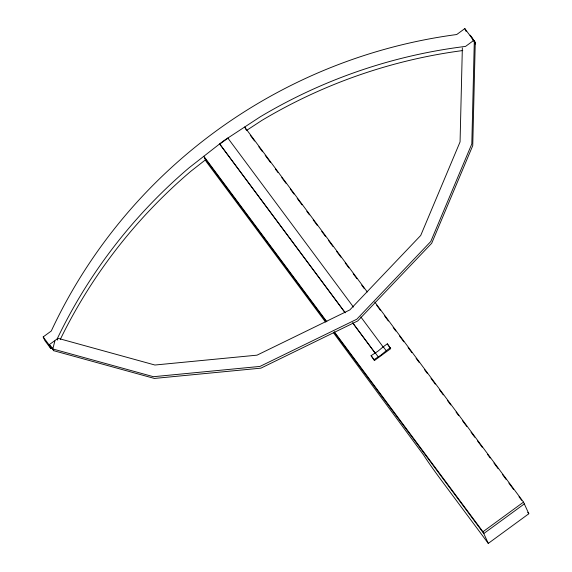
<?xml version="1.0" encoding="UTF-8"?>
<svg xmlns="http://www.w3.org/2000/svg" width="572" height="572" viewBox="0 0 572 572"><rect width="100%" height="100%" fill="white"/><g stroke="black" fill="none" stroke-linecap="round" stroke-linejoin="round"><path stroke-width="0.86" d="M462.348 47.962L460.067 141.885L420.727 235.45L349.828 309.917L257.014 355.162L154.919 365.022L58.094 338.338M475.253 42.471L470.205 35.257L475.253 42.471L472.744 145.645L431.703 243.257L357.736 320.949L260.903 368.153L154.39 378.435L53.732 350.7L50.136 345.903M54.869 340.991L52.803 348.97L53.732 350.7M383.269 346.782L377.849 351.265L371.099 355.677L374.453 360.532L390.669 348.67L387.323 343.815L383.269 346.782L386.207 350.736L380.795 355.226L374.045 359.631L374.453 360.532M50.701 348.427L44.809 340.504L43.179 336.922L51.287 330.995A516.008 506.005 -24.5 0 1 456.713 34.527L464.822 28.6L473.652 40.476L465.544 46.404A516.03 506.027 -24.5 0 0 260.196 116.845L223.623 140.805L189.189 167.703A516.03 506.027 -24.5 0 0 57.171 338.91L49.063 344.837L50.701 348.427L52.052 347.44M344.787 312.269L219.741 144.08L227.913 138.224M205.462 159.853L190.826 171.293A516.03 506.027 -24.5 0 0 60.346 339.31M386.207 350.736L390.261 347.776M523.516 502.102L528.821 513.756L488.281 543.4L482.968 531.745L523.516 502.102L374.76 302.009M524.331 503.896L483.79 533.54L334.091 332.189M247.04 130.123L261.826 120.435A516.03 506.027 -24.5 0 1 462.762 50.55M472.787 40.097L474.317 40.741L471.814 143.915L430.766 241.527L356.799 319.219L259.974 366.423L153.453 376.705L52.803 348.97L50.229 345.545M367.296 291.97L244.666 127.02L245.073 127.913M245.481 128.814L246.546 130.244M250.279 135.264L254.547 141.005M258.809 146.739L262.541 151.759M265.208 155.348L270.542 162.519M275.339 168.976L278.006 172.558M281.739 177.577L286 183.319M290.269 189.053L294.001 194.072M297.197 198.377L301.995 204.833M306.792 211.29L309.459 214.872M313.191 219.891L317.46 225.633M321.721 231.367L325.454 236.386M328.657 240.69L332.918 246.432M336.651 251.451L340.919 257.185M345.181 262.927L348.913 267.946M353.181 273.681L356.914 278.7M361.711 285.156L364.378 288.738M376.641 305.233L380.373 310.26M384.641 315.994L388.374 321.014M393.171 327.47L395.838 331.052M399.571 336.079L403.832 341.813M408.101 347.547L411.833 352.574M416.094 358.308L419.297 362.612M424.624 369.784L427.291 373.366M431.023 378.392L435.292 384.127M439.553 389.861L443.286 394.887M447.554 400.622L450.75 404.926M456.084 412.097L458.751 415.68M462.483 420.699L466.745 426.44M471.013 432.175L474.746 437.194M477.413 440.783L482.21 447.24M487.544 454.411L490.204 457.993M493.936 463.013L498.205 468.754M502.466 474.488L506.199 479.508M508.865 483.097L513.663 489.553M518.997 496.725L521.664 500.307M527.763 512.333L528.821 513.756M390.669 348.67L387.323 343.815M227.828 138.045L353.439 307.071M360.803 316.909L383.676 347.676M375.153 352.709L378.099 356.671M345.238 312.805L219.741 144.08M352.688 322.83L375.032 352.888M352.767 323.008L375.118 353.067M371.099 355.677L374.045 359.631M326.884 321.793L203.825 156.27L206.278 161.647L325.497 322.015M334.341 331.824L482.968 531.745M204.64 158.065L326.104 321.435M333.483 332.754L423.695 455.14A28.486 1.151 53.8 0 0 440.147 478.657L488.281 543.4M43.179 336.922L49.063 344.837M473.652 40.476L474.195 41.67M474.467 42.271L475.282 44.065M464.822 28.6L466.13 31.467M57.171 338.91L57.715 340.104"/></g></svg>
